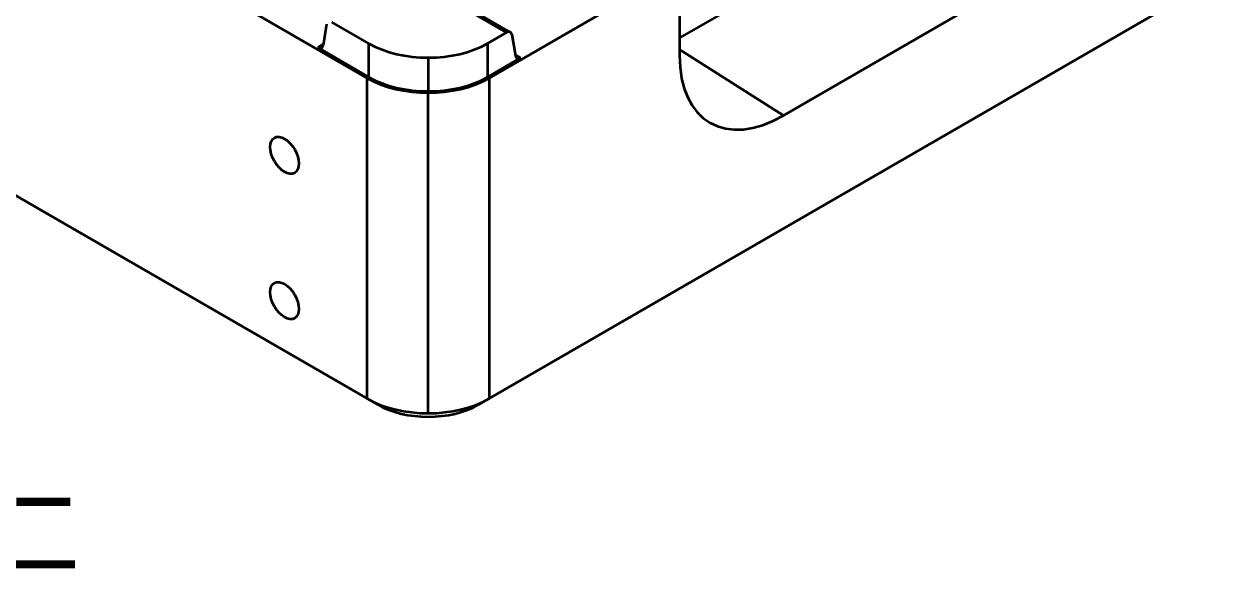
# Model space of a CAD drawing. Header units: millimetres. Extents: x 83 to 1196, y -164 to 735.
# Drawn here: x 953.3 to 1190.5, y -116.5 to -7.9 of the extents above; entities that cross this region are included whole.
import ezdxf

# ---------------------------------------------------------------- set-up
doc = ezdxf.new("R2010")
doc.units = ezdxf.units.MM
doc.layers.add('1', color=7, linetype='Continuous', true_color=0xffffff)
doc.layers.add('core', color=7, linetype='Continuous', lineweight=20)
doc.styles.get("Standard").update_dxf_attribs({"font": ''})
doc.styles.get('Standard').set_extended_font_data('Microsoft YaHei')

msp = doc.modelspace()

# ---------------------------------------------------------------- linework, layer by layer
at = {"layer": '1', "color": 7, "linetype": 'Continuous', "lineweight": 35}
for p, q in [((1020.825, -18.539), (950.568, 22.024)), ((1115.602, 8.596), (1082.344, -10.606)), ((1082.343, 3.098), (1044.867, -18.539)), ((1044.867, -81.59), (1190.531, 2.509)), ((1082.343, 3.098), (1082.343, -14.056)), ((1048.27, -9.552), (1032.792, -0.616)), ((1049.02, -9.478), (1033.542, -0.541)), ((1102.853, -25.885), (1139.615, -4.66)), ((1012.842, -7.92), (1012.141, -12.105)), ((1021.179, -11.721), (1013.886, -7.511)), ((1021.179, -18.335), (1021.179, -11.721)), ((1048.27, -9.552), (1044.513, -11.721)), ((1044.513, -11.721), (1044.513, -18.335)), ((1049.315, -9.961), (1050.016, -14.146)), ((1011.096, -12.514), (1012.177, -11.89)), ((1011.096, -12.514), (1021.179, -18.335)), ((1049.979, -13.931), (1051.06, -14.555)), ((1082.344, -12.887), (1102.853, -25.885)), ((1032.846, -14.511), (1032.846, -21.125)), ((1044.513, -18.335), (1051.06, -14.555)), ((1020.825, -81.59), (1020.825, -18.539)), ((1044.867, -18.539), (1044.867, -81.59)), ((1032.846, -84.464), (1032.846, -21.413)), ((950.568, -41.027), (1020.825, -81.59)), ((1022.861, -82.765), (1020.825, -81.59)), ((1042.831, -82.765), (1044.867, -81.59))]:
    msp.add_line(p, q, dxfattribs=at)
for centre, major_axis, ratio, start_param, end_param in [((1048.27, -10.777), (0.75, 1.299), 0.5773503, 5.6723201, 7.0685835), ((1032.846, -4.985), (16.5, 0), 0.5773503, 3.9269908, 5.4977871), ((1011.096, -11.289), (-0.75, 1.299), 0.5773503, 2.3561945, 3.7524579), ((1051.06, -13.33), (-0.75, -1.299), 0.5773503, 5.6723201, 7.0685835), ((1102.862, -2.2), (14.52, 25.122), 0.577104, 2.3569419, 3.927312), ((1032.846, -11.599), (17, 0), 0.5773503, 3.9269908, 5.4977871), ((1032.846, -11.599), (16.5, 0), 0.5773503, 3.9269908, 5.4977871), ((1032.846, -74.649), (-17, 0), 0.5773503, 0.7853982, 2.3561945), ((1032.846, -77), (14.121, 0), 0.5773503, 3.9269908, 5.4977871)]:
    msp.add_ellipse(centre, major_axis=major_axis, ratio=ratio, start_param=start_param, end_param=end_param, dxfattribs=at)
for centre in [(1004.562, -33.726), (1004.562, -62.303)]:
    msp.add_ellipse(centre, major_axis=(-2, 3.464), ratio=0.5773503, dxfattribs=at)

# ---------------------------------------------------------------- texts
at = {"layer": 'core', "lineweight": 18, "insert": (863.048, -99.823), "char_height": 15, "attachment_point": 1}
msp.add_mtext_dynamic_manual_height_columns('032-前模仁', width=296.05193, gutter_width=1, heights=[0], dxfattribs=at)

doc.saveas('drawing.dxf')
